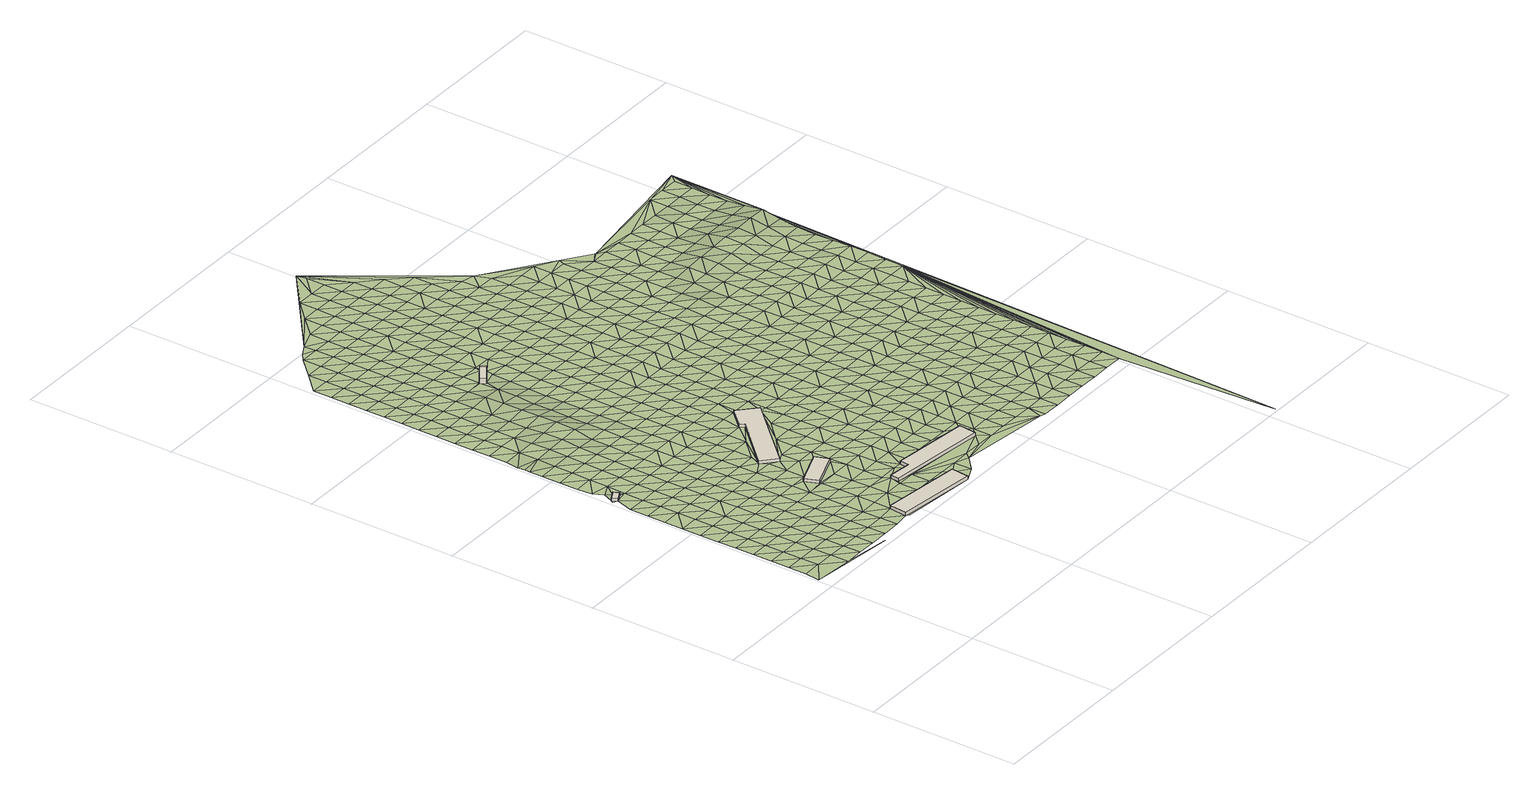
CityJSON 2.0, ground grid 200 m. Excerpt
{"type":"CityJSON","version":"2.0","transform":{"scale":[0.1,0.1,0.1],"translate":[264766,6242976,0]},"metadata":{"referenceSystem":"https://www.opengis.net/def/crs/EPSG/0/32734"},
"CityObjects":{
"building1":{"type":"Building","attributes":{"building":"industrial","building:levels":"1","footprint":{"type":"Polygon"},"plus_code":"CVXWXXX9+XRR","ground_height":2.35,"building_height":4.1,"roof_height":6.45},"geometry":[{"type":"Solid","lod":"1","boundaries":[[[[0,1,2,3]],[[1,4,5,2]],[[4,6,7,5]],[[6,0,3,7]],[[3,2,5,7]],[[6,4,1,0]]]]}]},
"building2":{"type":"Building","attributes":{"building":"industrial","building:levels":"1","footprint":{"type":"Polygon"},"plus_code":"CGXPXFX8+X9R","ground_height":4.31,"building_height":4.1,"roof_height":8.41},"geometry":[{"type":"Solid","lod":"1","boundaries":[[[[8,9,10,11]],[[9,12,13,10]],[[12,14,15,13]],[[14,8,11,15]],[[11,10,13,15]],[[14,12,9,8]]]]}]},
"building3":{"type":"Building","attributes":{"building":"industrial","building:levels":"1","footprint":{"type":"Polygon"},"plus_code":"CFX3XGX4+XMV","ground_height":2.83,"building_height":4.1,"roof_height":6.93},"geometry":[{"type":"Solid","lod":"1","boundaries":[[[[16,17,18,19]],[[17,20,21,18]],[[20,22,23,21]],[[22,16,19,23]],[[19,18,21,23]],[[22,20,17,16]]]]}]},
"building4":{"type":"Building","attributes":{"building":"industrial","building:levels":"1","footprint":{"type":"Polygon"},"plus_code":"CGX4XXXG+XJX","ground_height":2.3,"building_height":4.1,"roof_height":6.4},"geometry":[{"type":"Solid","lod":"1","boundaries":[[[[24,25,26,27]],[[25,28,29,26]],[[28,30,31,29]],[[30,32,33,31]],[[32,34,35,33]],[[34,24,27,35]],[[27,26,29,31,33,35]],[[34,32,30,28,25,24]]]]}]},
"building5":{"type":"Building","attributes":{"building":"industrial","building:levels":"2","footprint":{"type":"Polygon"},"plus_code":"C8X9X2XX+X4X","ground_height":3.51,"building_height":6.9,"roof_height":10.41},"geometry":[{"type":"Solid","lod":"1","boundaries":[[[[36,37,38,39]],[[37,40,41,38]],[[40,42,43,41]],[[42,36,39,43]],[[39,38,41,43]],[[42,40,37,36]]]]}]},
"building6":{"type":"Building","attributes":{"building":"industrial","building:levels":"1","footprint":{"type":"Polygon"},"plus_code":"CPX7X4XF+XPV","ground_height":3.93,"building_height":4.1,"roof_height":8.03},"geometry":[{"type":"Solid","lod":"1","boundaries":[[[[44,45,46,47]],[[45,48,49,46]],[[48,50,51,49]],[[50,52,53,51]],[[52,54,55,53]],[[54,44,47,55]],[[47,46,49,51,53,55]],[[54,52,50,48,45,44]]]]}]},
"terrain1":{"type":"TINRelief","geometry":[{"type":"CompositeSurface","lod":"1","boundaries":[[[56,57,58]],[[59,56,58]],[[59,60,61]],[[57,62,58]],[[58,60,59]],[[63,61,64]],[[64,61,60]],[[63,65,66]],[[58,67,60]],[[65,63,64]],[[62,67,58]],[[68,66,69]],[[70,64,60]],[[69,66,65]],[[71,62,57]],[[67,70,60]],[[68,72,73]],[[74,65,64]],[[72,68,69]],[[67,62,75]],[[70,74,64]],[[76,73,77]],[[69,65,78]],[[77,73,72]],[[79,70,67]],[[74,78,65]],[[67,75,79]],[[80,72,69]],[[81,76,82]],[[83,76,77]],[[74,70,84]],[[78,80,69]],[[85,81,82]],[[79,84,70]],[[76,83,82]],[[77,72,86]],[[78,74,87]],[[80,86,72]],[[79,75,88]],[[85,89,90]],[[84,87,74]],[[91,83,77]],[[85,82,89]],[[80,78,92]],[[86,91,77]],[[93,94,95]],[[79,96,84]],[[78,87,92]],[[97,93,90]],[[98,82,83]],[[88,96,79]],[[90,89,97]],[[86,80,99]],[[83,91,98]],[[87,84,100]],[[94,4,101]],[[92,99,80]],[[82,102,89]],[[84,96,100]],[[91,86,103]],[[97,104,93]],[[1,93,104]],[[102,82,98]],[[87,105,92]],[[99,103,86]],[[101,106,107]],[[1,104,4]],[[96,88,108]],[[97,89,109]],[[101,4,106]],[[105,87,100]],[[107,110,111]],[[109,89,102]],[[4,104,106]],[[99,92,112]],[[98,91,113]],[[114,111,110]],[[103,115,91]],[[110,107,106]],[[100,96,116]],[[104,97,117]],[[112,92,105]],[[102,98,113]],[[116,96,108]],[[113,91,115]],[[117,97,109]],[[99,118,103]],[[119,120,114]],[[105,100,121]],[[104,122,106]],[[118,99,112]],[[119,114,110]],[[123,109,102]],[[121,100,116]],[[122,104,117]],[[124,120,125]],[[115,103,126]],[[113,123,102]],[[105,127,112]],[[110,106,128]],[[126,103,118]],[[125,120,119]],[[129,130,124]],[[116,108,131]],[[109,132,117]],[[127,105,121]],[[130,129,133]],[[128,106,122]],[[115,134,113]],[[123,132,109]],[[118,112,135]],[[110,136,119]],[[125,129,124]],[[134,115,126]],[[133,137,138]],[[121,116,139]],[[122,117,140]],[[135,112,127]],[[136,110,128]],[[123,113,141]],[[142,138,137]],[[116,131,139]],[[132,140,117]],[[137,133,129]],[[126,118,143]],[[125,119,144]],[[134,141,113]],[[121,145,127]],[[146,128,122]],[[143,118,135]],[[119,136,144]],[[147,132,123]],[[148,149,142]],[[139,145,121]],[[140,146,122]],[[126,150,134]],[[151,129,125]],[[123,141,147]],[[137,148,142]],[[135,127,152]],[[128,153,136]],[[150,126,143]],[[125,144,151]],[[139,131,154]],[[155,140,132]],[[156,149,157]],[[145,152,127]],[[146,153,128]],[[141,134,158]],[[137,129,159]],[[147,155,132]],[[157,149,148]],[[135,160,143]],[[144,136,161]],[[158,134,150]],[[151,159,129]],[[139,12,145]],[[140,162,146]],[[163,164,156]],[[135,152,160]],[[153,161,136]],[[139,154,12]],[[147,141,165]],[[155,162,140]],[[163,156,157]],[[150,143,166]],[[167,151,144]],[[148,137,168]],[[158,165,141]],[[159,169,137]],[[170,153,146]],[[171,164,172]],[[143,160,166]],[[161,167,144]],[[152,145,173]],[[155,147,174]],[[145,12,175]],[[157,148,168]],[[162,170,146]],[[137,169,168]],[[172,164,163]],[[150,176,158]],[[159,151,177]],[[174,147,165]],[[160,152,173]],[[161,153,178]],[[145,175,173]],[[179,180,171]],[[176,150,166]],[[167,177,151]],[[181,162,155]],[[182,163,157]],[[178,153,170]],[[179,171,172]],[[165,158,183]],[[184,169,159]],[[174,181,155]],[[157,168,182]],[[166,160,185]],[[167,161,186]],[[187,188,180]],[[183,158,176]],[[177,184,159]],[[189,170,162]],[[163,190,172]],[[185,160,173]],[[178,186,161]],[[187,180,179]],[[12,191,175]],[[165,192,174]],[[169,193,168]],[[181,189,162]],[[182,190,163]],[[166,194,176]],[[177,167,195]],[[196,188,197]],[[192,165,183]],[[184,193,169]],[[173,175,191]],[[191,12,198]],[[179,172,199]],[[185,200,166]],[[186,195,167]],[[197,188,187]],[[194,166,201]],[[174,202,181]],[[178,170,203]],[[200,201,166]],[[182,168,204]],[[189,205,170]],[[190,199,172]],[[183,176,206]],[[184,177,207]],[[208,209,196]],[[202,174,192]],[[193,204,168]],[[210,154,211]],[[212,185,173]],[[176,194,206]],[[186,178,203]],[[187,179,213]],[[203,170,205]],[[177,195,207]],[[208,196,197]],[[189,181,214]],[[190,182,215]],[[212,173,191]],[[199,213,179]],[[192,183,216]],[[193,184,217]],[[218,209,219]],[[202,214,181]],[[204,215,182]],[[200,185,220]],[[195,186,221]],[[222,197,187]],[[216,183,206]],[[217,184,207]],[[219,209,208]],[[223,191,198]],[[205,189,224]],[[225,199,190]],[[220,185,212]],[[221,186,203]],[[213,222,187]],[[192,226,202]],[[200,227,201]],[[228,204,193]],[[229,230,218]],[[214,224,189]],[[215,225,190]],[[195,231,207]],[[232,208,197]],[[233,192,216]],[[217,228,193]],[[12,234,198]],[[229,218,219]],[[226,192,233]],[[235,213,199]],[[200,220,227]],[[221,231,195]],[[222,232,197]],[[214,202,236]],[[203,205,237]],[[191,238,212]],[[204,239,215]],[[223,240,191]],[[224,241,205]],[[225,235,199]],[[16,206,194]],[[226,236,202]],[[217,207,242]],[[219,208,243]],[[228,239,204]],[[244,230,229]],[[245,220,212]],[[216,206,246]],[[221,203,237]],[[222,213,247]],[[237,205,241]],[[231,242,207]],[[238,191,240]],[[232,243,208]],[[233,216,248]],[[214,249,224]],[[250,225,215]],[[248,226,233]],[[235,247,213]],[[251,230,244]],[[252,201,227]],[[253,228,217]],[[254,229,219]],[[236,249,214]],[[212,238,245]],[[239,250,215]],[[221,255,231]],[[256,232,222]],[[248,216,246]],[[223,198,234]],[[253,217,242]],[[243,254,219]],[[240,223,257]],[[220,258,227]],[[241,224,259]],[[245,260,220]],[[255,221,237]],[[238,240,261]],[[16,246,206]],[[247,256,222]],[[239,228,262]],[[235,225,263]],[[244,229,264]],[[259,224,249]],[[250,265,225]],[[242,231,266]],[[243,232,267]],[[220,260,258]],[[228,253,262]],[[261,240,268]],[[226,269,236]],[[254,264,229]],[[247,235,263]],[[266,231,255]],[[225,265,263]],[[256,267,232]],[[248,246,270]],[[237,241,271]],[[250,239,272]],[[240,257,268]],[[273,251,244]],[[274,241,259]],[[258,252,227]],[[236,269,249]],[[253,242,275]],[[276,245,238]],[[277,254,243]],[[262,272,239]],[[264,273,244]],[[260,245,276]],[[223,234,257]],[[255,237,271]],[[256,247,278]],[[271,241,274]],[[275,242,266]],[[267,277,243]],[[259,249,269]],[[265,250,279]],[[263,278,247]],[[270,246,280]],[[253,281,262]],[[246,16,280]],[[282,264,254]],[[272,279,250]],[[273,283,251]],[[252,284,16]],[[252,258,284]],[[248,270,285]],[[266,255,286]],[[256,287,267]],[[288,276,238]],[[281,253,275]],[[277,282,254]],[[268,257,289]],[[260,290,258]],[[291,274,259]],[[292,260,276]],[[255,271,286]],[[16,284,280]],[[278,287,256]],[[283,293,251]],[[272,262,294]],[[263,265,295]],[[296,273,264]],[[297,269,226]],[[259,269,291]],[[279,298,265]],[[284,258,290]],[[266,299,275]],[[300,277,267]],[[260,292,290]],[[280,301,270]],[[294,262,281]],[[282,296,264]],[[289,257,234]],[[274,302,271]],[[278,263,295]],[[299,266,286]],[[265,298,295]],[[287,300,267]],[[288,303,276]],[[303,292,276]],[[272,304,279]],[[305,283,273]],[[301,285,270]],[[274,291,302]],[[306,280,284]],[[281,275,307]],[[308,282,277]],[[304,272,294]],[[296,305,273]],[[309,286,271]],[[290,306,284]],[[287,278,310]],[[307,275,299]],[[289,311,268]],[[300,308,277]],[[298,279,312]],[[283,313,293]],[[271,302,309]],[[314,234,210]],[[315,291,269]],[[278,295,316]],[[317,301,280]],[[294,281,318]],[[296,282,319]],[[303,320,292]],[[279,304,312]],[[305,313,283]],[[310,278,316]],[[321,299,286]],[[300,287,322]],[[306,317,280]],[[234,311,289]],[[318,281,307]],[[302,291,315]],[[308,319,282]],[[292,323,290]],[[298,324,295]],[[286,309,321]],[[268,325,261]],[[287,310,322]],[[326,320,303]],[[327,293,328]],[[285,28,248]],[[297,315,269]],[[329,285,301]],[[294,330,304]],[[331,305,296]],[[316,295,332]],[[298,312,324]],[[313,328,293]],[[314,311,234]],[[306,290,323]],[[307,299,333]],[[308,300,334]],[[292,320,323]],[[317,329,301]],[[310,316,332]],[[330,294,318]],[[319,331,296]],[[309,302,335]],[[311,336,268]],[[299,321,333]],[[322,334,300]],[[337,332,295]],[[335,302,315]],[[304,338,312]],[[313,305,339]],[[328,340,327]],[[337,295,324]],[[317,306,341]],[[342,318,307]],[[319,308,343]],[[329,344,285]],[[338,304,330]],[[331,339,305]],[[345,320,326]],[[321,309,346]],[[323,341,306]],[[307,333,342]],[[308,334,343]],[[310,40,322]],[[311,314,347]],[[324,312,348]],[[349,328,313]],[[344,350,285]],[[335,346,309]],[[337,351,332]],[[330,318,352]],[[353,331,319]],[[348,312,338]],[[339,349,313]],[[329,317,354]],[[333,321,355]],[[334,322,356]],[[341,357,317]],[[318,342,352]],[[353,319,343]],[[335,315,358]],[[359,340,328]],[[37,332,351]],[[320,360,323]],[[324,361,337]],[[345,362,320]],[[321,346,355]],[[40,356,322]],[[344,329,354]],[[311,347,336]],[[363,338,330]],[[364,339,331]],[[317,357,354]],[[50,326,303]],[[324,348,361]],[[28,285,350]],[[349,359,328]],[[341,323,360]],[[342,333,365]],[[346,335,358]],[[336,325,268]],[[334,366,343]],[[320,362,360]],[[330,352,363]],[[353,364,331]],[[351,337,367]],[[365,333,355]],[[334,356,366]],[[356,40,37]],[[350,344,368]],[[369,340,359]],[[348,338,370]],[[339,371,349]],[[337,361,367]],[[357,341,372]],[[352,342,373]],[[353,343,374]],[[354,368,344]],[[338,363,370]],[[364,371,339]],[[362,345,375]],[[376,37,351]],[[346,377,355]],[[372,341,360]],[[373,342,365]],[[346,358,377]],[[50,345,326]],[[343,366,374]],[[361,348,378]],[[359,349,379]],[[376,351,367]],[[380,336,347]],[[381,356,37]],[[357,382,354]],[[383,363,352]],[[364,353,384]],[[368,385,350]],[[370,378,348]],[[371,379,349]],[[358,386,377]],[[386,358,28]],[[365,355,387]],[[350,385,28]],[[382,357,372]],[[383,352,373]],[[369,388,340]],[[374,384,353]],[[362,389,360]],[[390,367,361]],[[366,356,391]],[[392,362,375]],[[376,381,37]],[[393,369,359]],[[377,387,355]],[[368,354,394]],[[370,363,395]],[[361,378,390]],[[379,393,359]],[[372,360,389]],[[365,396,373]],[[366,391,374]],[[362,392,389]],[[371,364,397]],[[394,354,382]],[[363,383,395]],[[356,381,391]],[[384,398,364]],[[377,386,399]],[[375,345,50]],[[376,367,400]],[[399,386,28]],[[396,365,387]],[[385,401,28]],[[368,402,385]],[[378,370,403]],[[379,371,397]],[[380,347,404]],[[367,390,400]],[[380,325,336]],[[364,398,397]],[[393,405,369]],[[382,372,406]],[[373,407,383]],[[384,374,408]],[[402,368,394]],[[395,403,370]],[[399,28,401]],[[392,375,409]],[[387,377,410]],[[411,381,376]],[[389,406,372]],[[373,396,407]],[[408,374,391]],[[405,388,369]],[[401,385,412]],[[390,378,413]],[[393,379,414]],[[410,377,399]],[[376,400,411]],[[388,415,340]],[[398,384,416]],[[412,385,402]],[[403,413,378]],[[414,379,397]],[[394,382,417]],[[396,387,418]],[[395,383,419]],[[391,381,420]],[[406,421,382]],[[383,407,422]],[[408,416,384]],[[375,50,409]],[[392,423,389]],[[401,424,399]],[[400,390,425]],[[426,392,409]],[[393,427,405]],[[387,410,418]],[[420,381,411]],[[402,394,417]],[[403,395,419]],[[380,404,325]],[[398,428,397]],[[382,421,417]],[[424,401,412]],[[422,419,383]],[[390,413,425]],[[427,393,414]],[[406,389,423]],[[407,396,429]],[[430,408,391]],[[392,426,423]],[[416,428,398]],[[399,431,410]],[[411,400,432]],[[433,388,405]],[[429,396,418]],[[430,391,420]],[[412,402,434]],[[413,403,435]],[[414,397,436]],[[431,399,424]],[[432,400,425]],[[427,433,405]],[[421,406,437]],[[422,407,438]],[[416,408,439]],[[434,402,417]],[[435,403,419]],[[325,404,440]],[[436,397,428]],[[426,409,441]],[[325,440,50]],[[404,347,442]],[[410,443,418]],[[420,411,444]],[[437,406,423]],[[438,407,429]],[[441,409,50]],[[439,408,430]],[[424,412,445]],[[413,446,425]],[[447,427,414]],[[410,431,443]],[[444,411,432]],[[433,448,388]],[[421,449,417]],[[450,428,416]],[[445,412,434]],[[446,413,435]],[[447,414,436]],[[441,50,440]],[[429,418,451]],[[419,422,452]],[[453,430,420]],[[449,421,437]],[[422,438,454]],[[416,439,450]],[[448,415,388]],[[455,440,404]],[[426,456,423]],[[432,425,457]],[[441,458,426]],[[459,340,415]],[[433,427,460]],[[451,418,443]],[[453,420,444]],[[434,417,461]],[[424,462,431]],[[435,419,452]],[[436,428,463]],[[424,445,464]],[[452,422,454]],[[457,425,446]],[[427,447,460]],[[437,423,456]],[[429,465,438]],[[426,458,456]],[[461,417,449]],[[463,428,450]],[[443,431,462]],[[430,466,439]],[[432,467,444]],[[424,464,462]],[[448,433,468]],[[465,429,451]],[[453,469,430]],[[440,470,441]],[[434,471,445]],[[446,435,472]],[[440,455,473]],[[474,447,436]],[[432,457,467]],[[460,468,433]],[[449,437,475]],[[438,476,454]],[[450,439,466]],[[434,461,471]],[[452,472,435]],[[430,469,466]],[[474,436,463]],[[451,443,477]],[[440,473,470]],[[478,453,444]],[[456,475,437]],[[415,448,479]],[[438,465,476]],[[480,458,441]],[[445,481,464]],[[404,442,455]],[[460,447,482]],[[462,477,443]],[[444,467,478]],[[468,479,448]],[[457,446,483]],[[463,450,484]],[[471,481,445]],[[472,485,446]],[[482,447,474]],[[461,449,486]],[[452,454,487]],[[441,470,480]],[[469,453,488]],[[475,489,449]],[[454,476,490]],[[484,450,466]],[[473,455,491]],[[456,458,492]],[[464,493,462]],[[465,451,494]],[[483,467,457]],[[495,468,460]],[[477,496,451]],[[446,485,483]],[[478,488,453]],[[479,497,415]],[[471,461,486]],[[472,452,487]],[[474,463,498]],[[449,489,486]],[[464,481,493]],[[487,454,490]],[[460,482,495]],[[456,492,475]],[[476,465,494]],[[469,499,466]],[[458,480,492]],[[451,496,494]],[[463,484,498]],[[473,500,470]],[[477,462,501]],[[478,467,502]],[[479,468,503]],[[469,488,499]],[[455,442,491]],[[504,481,471]],[[485,472,505]],[[491,500,473]],[[482,474,506]],[[493,501,462]],[[467,483,502]],[[495,503,468]],[[507,489,475]],[[508,490,476]],[[484,466,509]],[[504,471,486]],[[505,472,487]],[[498,506,474]],[[470,510,480]],[[496,477,511]],[[415,497,459]],[[512,488,478]],[[492,507,475]],[[513,497,479]],[[508,476,494]],[[509,466,499]],[[485,514,483]],[[500,510,470]],[[515,495,482]],[[501,511,477]],[[502,512,478]],[[503,513,479]],[[489,516,486]],[[493,481,517]],[[518,498,484]],[[519,481,504]],[[514,485,505]],[[506,515,482]],[[496,520,494]],[[487,490,521]],[[488,522,499]],[[507,516,489]],[[523,490,508]],[[484,509,518]],[[500,491,524]],[[492,480,525]],[[501,493,517]],[[483,526,502]],[[510,527,480]],[[503,495,528]],[[517,481,519]],[[511,520,496]],[[524,491,442]],[[512,522,488]],[[529,497,513]],[[530,504,486]],[[505,487,521]],[[506,498,531]],[[521,490,523]],[[526,483,514]],[[515,528,495]],[[525,507,492]],[[508,494,532]],[[509,499,533]],[[480,527,525]],[[516,530,486]],[[518,531,498]],[[534,497,529]],[[524,442,535]],[[510,500,536]],[[511,501,537]],[[512,502,538]],[[539,513,503]],[[520,532,494]],[[522,533,499]],[[534,459,497]],[[519,504,540]],[[514,505,541]],[[524,536,500]],[[537,501,517]],[[526,538,502]],[[528,539,503]],[[516,507,542]],[[508,543,523]],[[544,518,509]],[[515,506,545]],[[530,540,504]],[[521,541,505]],[[531,546,506]],[[527,510,547]],[[520,511,548]],[[522,512,549]],[[542,507,525]],[[529,513,550]],[[532,543,508]],[[533,544,509]],[[524,535,551]],[[519,552,517]],[[536,547,510]],[[528,515,545]],[[548,511,537]],[[538,549,512]],[[506,546,545]],[[539,550,513]],[[530,516,553]],[[554,526,514]],[[531,518,555]],[[540,552,519]],[[550,534,529]],[[541,556,514]],[[532,520,557]],[[521,523,558]],[[533,522,559]],[[516,542,553]],[[543,560,523]],[[459,534,550]],[[544,555,518]],[[561,536,524]],[[527,562,525]],[[563,537,517]],[[526,554,538]],[[547,564,527]],[[539,528,565]],[[520,548,557]],[[514,556,554]],[[559,522,549]],[[540,530,566]],[[541,521,558]],[[551,561,524]],[[567,546,531]],[[552,563,517]],[[558,523,560]],[[565,528,545]],[[562,542,525]],[[543,532,568]],[[544,533,569]],[[527,564,562]],[[553,566,530]],[[555,567,531]],[[547,536,570]],[[548,537,571]],[[550,572,459]],[[573,549,538]],[[550,539,572]],[[557,568,532]],[[559,569,533]],[[552,540,574]],[[556,541,575]],[[561,570,536]],[[545,546,576]],[[563,571,537]],[[538,554,573]],[[572,539,565]],[[560,543,577]],[[555,544,578]],[[566,574,540]],[[575,541,558]],[[567,576,546]],[[579,564,547]],[[580,553,542]],[[557,548,581]],[[542,562,582]],[[568,577,543]],[[569,578,544]],[[561,551,583]],[[584,563,552]],[[556,585,554]],[[570,579,547]],[[559,549,586]],[[587,565,545]],[[571,581,548]],[[573,588,549]],[[459,572,589]],[[553,580,566]],[[567,555,590]],[[580,542,582]],[[584,552,574]],[[585,556,575]],[[576,587,545]],[[591,568,557]],[[558,560,592]],[[569,559,586]],[[577,593,560]],[[555,578,590]],[[586,549,588]],[[562,564,594]],[[571,563,595]],[[596,573,554]],[[579,597,564]],[[572,565,589]],[[581,591,557]],[[570,561,598]],[[599,574,566]],[[575,558,592]],[[561,583,600]],[[576,567,601]],[[595,563,584]],[[592,560,593]],[[596,554,585]],[[587,589,565]],[[582,562,594]],[[577,568,602]],[[578,569,603]],[[564,597,594]],[[566,580,599]],[[601,567,590]],[[579,570,598]],[[561,600,598]],[[573,604,588]],[[591,602,568]],[[603,569,586]],[[605,459,589]],[[581,571,606]],[[585,575,607]],[[587,576,608]],[[595,609,571]],[[573,596,604]],[[582,610,580]],[[584,574,611]],[[612,593,577]],[[578,613,590]],[[599,614,574]],[[607,575,592]],[[608,576,601]],[[597,579,615]],[[591,581,606]],[[610,582,594]],[[589,587,608]],[[571,609,606]],[[602,612,577]],[[613,578,603]],[[600,583,616]],[[611,595,584]],[[596,585,617]],[[598,615,579]],[[586,588,618]],[[611,574,614]],[[588,604,619]],[[620,599,580]],[[593,621,592]],[[601,590,622]],[[617,585,607]],[[623,594,597]],[[602,591,624]],[[603,586,618]],[[620,580,610]],[[612,621,593]],[[622,590,613]],[[618,588,619]],[[609,595,625]],[[596,626,604]],[[597,615,623]],[[624,591,606]],[[589,608,605]],[[627,598,600]],[[599,628,614]],[[601,605,608]],[[629,607,592]],[[616,630,600]],[[595,611,625]],[[596,617,626]],[[610,594,631]],[[612,602,632]],[[613,603,633]],[[599,620,628]],[[621,629,592]],[[601,622,634]],[[606,609,635]],[[600,630,627]],[[636,619,604]],[[623,631,594]],[[632,602,624]],[[601,634,605]],[[618,633,603]],[[637,615,598]],[[617,607,638]],[[625,635,609]],[[636,604,626]],[[620,610,639]],[[611,614,640]],[[641,621,612]],[[622,613,642]],[[614,628,643]],[[629,638,607]],[[644,624,606]],[[598,627,637]],[[631,639,610]],[[641,612,632]],[[613,633,642]],[[630,616,645]],[[623,615,646]],[[640,625,611]],[[626,617,647]],[[648,618,619]],[[640,614,643]],[[635,644,606]],[[649,619,636]],[[620,650,628]],[[629,621,651]],[[634,622,652]],[[638,647,617]],[[631,623,646]],[[632,624,653]],[[637,646,615]],[[620,639,650]],[[651,621,641]],[[642,652,622]],[[648,619,649]],[[627,630,654]],[[635,625,655]],[[656,636,626]],[[657,633,618]],[[644,653,624]],[[658,643,628]],[[638,629,659]],[[645,654,630]],[[655,625,640]],[[647,656,626]],[[639,631,660]],[[658,628,650]],[[629,651,659]],[[605,634,661]],[[618,648,657]],[[637,627,662]],[[641,632,663]],[[664,642,633]],[[649,636,665]],[[660,631,646]],[[653,666,632]],[[667,644,635]],[[647,638,668]],[[654,662,627]],[[655,669,635]],[[656,665,636]],[[652,661,634]],[[639,670,650]],[[640,643,671]],[[663,651,641]],[[672,643,658]],[[663,632,666]],[[659,668,638]],[[664,633,657]],[[653,644,667]],[[661,652,642]],[[648,649,673]],[[670,639,660]],[[635,669,667]],[[654,645,674]],[[646,637,675]],[[671,655,640]],[[656,647,676]],[[662,677,637]],[[671,643,672]],[[665,673,649]],[[658,650,678]],[[659,651,679]],[[668,676,647]],[[642,664,661]],[[660,646,675]],[[666,653,680]],[[675,637,677]],[[657,648,681]],[[678,650,670]],[[651,663,679]],[[682,669,655]],[[667,680,653]],[[673,681,648]],[[662,654,683]],[[658,684,672]],[[685,668,659]],[[674,686,654]],[[687,665,656]],[[688,605,661]],[[655,671,682]],[[676,689,656]],[[670,660,690]],[[664,657,691]],[[684,658,678]],[[679,685,659]],[[662,683,677]],[[669,692,667]],[[663,666,693]],[[654,686,683]],[[673,665,687]],[[675,690,660]],[[680,694,666]],[[656,689,687]],[[681,691,657]],[[672,695,671]],[[676,668,696]],[[669,682,692]],[[679,663,693]],[[695,672,684]],[[694,693,666]],[[685,696,668]],[[678,670,697]],[[680,667,698]],[[661,664,688]],[[681,673,699]],[[690,700,670]],[[691,701,664]],[[702,686,674]],[[675,677,703]],[[671,704,682]],[[705,689,676]],[[677,683,706]],[[698,667,692]],[[687,699,673]],[[684,678,697]],[[679,707,685]],[[670,700,697]],[[704,671,695]],[[701,688,664]],[[696,705,676]],[[690,675,703]],[[708,694,680]],[[703,677,706]],[[691,681,709]],[[707,679,693]],[[686,710,683]],[[682,711,692]],[[689,712,687]],[[698,708,680]],[[681,699,709]],[[695,684,713]],[[686,702,710]],[[711,682,704]],[[689,705,712]],[[700,690,714]],[[696,685,715]],[[716,701,691]],[[713,684,697]],[[685,707,717]],[[718,706,683]],[[692,719,698]],[[693,694,720]],[[699,687,721]],[[714,690,703]],[[708,722,694]],[[709,716,691]],[[704,695,723]],[[701,716,688]],[[696,715,705]],[[718,683,710]],[[692,711,719]],[[685,717,715]],[[721,687,712]],[[700,724,697]],[[707,693,720]],[[723,695,713]],[[720,694,722]],[[725,709,699]],[[724,700,714]],[[703,706,726]],[[708,698,727]],[[728,706,718]],[[698,719,729]],[[721,725,699]],[[713,697,730]],[[704,731,711]],[[707,732,717]],[[712,705,733]],[[704,723,734]],[[705,715,735]],[[716,736,688]],[[714,703,726]],[[708,727,722]],[[726,706,728]],[[737,716,709]],[[730,697,724]],[[732,707,720]],[[698,729,727]],[[719,711,731]],[[733,721,712]],[[704,734,731]],[[733,705,735]],[[725,737,709]],[[713,738,723]],[[717,739,715]],[[702,740,741]],[[724,714,742]],[[738,713,730]],[[743,736,716]],[[717,732,739]],[[719,744,729]],[[720,722,745]],[[725,721,746]],[[742,714,726]],[[722,727,747]],[[743,716,748]],[[737,748,716]],[[723,749,734]],[[750,735,715]],[[744,719,731]],[[746,721,733]],[[730,724,751]],[[732,720,745]],[[723,738,749]],[[745,722,747]],[[750,715,739]],[[729,752,727]],[[751,724,742]],[[737,725,753]],[[729,744,752]],[[746,754,725]],[[738,730,755]],[[731,734,756]],[[732,757,739]],[[733,735,758]],[[734,749,759]],[[760,735,750]],[[761,747,727]],[[737,753,748]],[[730,751,755]],[[745,757,732]],[[725,754,753]],[[710,702,741]],[[744,731,756]],[[758,746,733]],[[748,762,743]],[[734,759,756]],[[761,727,752]],[[758,735,760]],[[749,738,763]],[[750,739,764]],[[741,718,710]],[[763,738,755]],[[757,764,739]],[[744,765,752]],[[745,747,766]],[[767,754,746]],[[768,747,761]],[[748,753,762]],[[728,718,741]],[[759,749,769]],[[750,770,760]],[[756,765,744]],[[746,758,767]],[[757,745,766]],[[769,749,763]],[[766,747,768]],[[764,770,750]],[[726,728,741]],[[761,752,771]],[[754,772,753]],[[762,773,743]],[[774,756,759]],[[760,775,758]],[[765,771,752]],[[754,767,772]],[[742,726,741]],[[764,757,776]],[[759,769,774]],[[770,775,760]],[[761,777,768]],[[778,762,753]],[[766,776,757]],[[742,741,751]],[[765,756,779]],[[758,780,767]],[[771,777,761]],[[778,753,772]],[[770,764,781]],[[774,779,756]],[[775,780,758]],[[751,741,755]],[[764,776,781]],[[771,765,782]],[[783,766,768]],[[767,784,772]],[[777,785,768]],[[773,762,778]],[[763,755,741]],[[775,770,786]],[[779,782,765]],[[780,784,767]],[[766,783,776]],[[783,768,785]],[[781,786,770]],[[763,741,769]],[[778,772,787]],[[777,771,788]],[[780,775,789]],[[782,790,771]],[[784,787,772]],[[774,769,741]],[[791,781,776]],[[786,789,775]],[[777,788,785]],[[778,792,773]],[[776,783,791]],[[771,790,788]],[[779,774,741]],[[787,792,778]],[[793,786,781]],[[794,743,773]],[[784,780,795]],[[789,796,780]],[[779,741,782]],[[791,793,781]],[[797,741,740]],[[783,785,798]],[[784,795,787]],[[785,788,799]],[[780,796,795]],[[792,800,773]],[[790,782,741]],[[789,786,801]],[[798,791,783]],[[798,785,799]],[[793,801,786]],[[790,741,788]],[[802,796,789]],[[792,787,803]],[[787,795,804]],[[793,791,805]],[[801,802,789]],[[806,799,788]],[[792,803,800]],[[805,791,798]],[[787,804,803]],[[796,807,795]],[[806,788,741]],[[796,802,807]],[[801,793,808]],[[800,794,773]],[[805,809,793]],[[798,799,810]],[[795,811,804]],[[812,799,806]],[[800,803,813]],[[801,808,802]],[[793,809,808]],[[811,795,807]],[[810,805,798]],[[810,799,812]],[[804,814,803]],[[804,811,814]],[[815,809,805]],[[807,802,816]],[[802,808,817]],[[800,813,794]],[[818,813,803]],[[805,810,815]],[[811,807,816]],[[816,802,817]],[[743,794,797]],[[818,803,814]],[[809,819,808]],[[809,815,819]],[[811,820,814]],[[821,813,818]],[[822,817,808]],[[820,811,816]],[[822,808,819]],[[813,821,794]],[[818,814,823]],[[806,741,797]],[[823,814,820]],[[816,817,824]],[[825,817,822]],[[818,826,821]],[[806,797,812]],[[820,816,824]],[[824,817,825]],[[826,818,823]],[[810,812,797]],[[794,821,827]],[[823,820,828]],[[810,797,815]],[[827,821,826]],[[828,820,824]],[[815,797,819]],[[826,823,829]],[[794,827,830]],[[822,819,797]],[[829,823,828]],[[827,826,831]],[[822,797,825]],[[826,829,831]],[[824,825,797]],[[830,827,832]],[[794,830,797]],[[828,824,797]],[[831,832,827]],[[828,797,829]],[[832,833,830]],[[831,829,797]],[[833,797,830]],[[832,831,797]],[[797,833,832]]]}]}
},
"vertices":[
[89,5104,21],[206,5164,21],[206,5164,64],[89,5104,64],[170,5234,21],[170,5234,64],[53,5174,21],[53,5174,64],
[2808,2040,38],[2836,2282,38],[2836,2282,84],[2808,2040,84],[1762,2407,38],[1762,2407,84],[1733,2165,38],[1733,2165,84],
[2153,3772,26],[1686,3590,26],[1686,3590,69],[2153,3772,69],[1758,3407,26],[1758,3407,69],[2225,3590,26],[2225,3590,69],
[1712,4242,21],[1891,4074,21],[1891,4074,64],[1712,4242,64],[2686,4908,21],[2686,4908,64],[2457,5125,21],[2457,5125,64],[2237,4894,21],[2237,4894,64],[2288,4846,21],[2288,4846,64],
[1323,7845,35],[1547,8001,35],[1547,8001,104],[1323,7845,104],[1498,8070,35],[1498,8070,104],[1274,7915,35],[1274,7915,104],
[2318,2793,36],[2305,2680,36],[2305,2680,80],[2318,2793,80],[3652,2529,36],[3652,2529,80],[3678,2766,36],[3678,2766,80],[2635,2882,36],[2635,2882,80],[2621,2759,36],[2621,2759,80],
[30,2385,30],[1,2187,32],[279,2385,30],[30,2635,27],[279,2635,27],[30,2885,25],[528,2140,35],[30,3140,23],[279,2885,25],[279,3140,23],[30,3390,22],[528,2385,32],[30,3640,20],[279,3390,22],[528,2635,29],[1153,2053,39],[279,3640,23],[30,3890,19],[528,2885,26],[778,2140,37],[30,4140,19],[279,3890,22],[528,3140,26],[778,2385,33],[528,3390,25],[30,4390,18],[279,4390,19],[279,4140,20],[778,2635,29],[30,4640,17],[528,3640,23],[778,2885,27],[1027,2140,37],[279,4640,18],[30,4890,18],[528,3890,24],[778,3140,26],[89,5104,24],[53,5174,24],[30,5140,23],[1027,2385,33],[279,4890,17],[528,4140,22],[778,3390,25],[1027,2635,29],[115,5309,26],[528,4390,20],[778,3640,25],[279,5140,21],[1027,2885,27],[279,5390,27],[47,5443,26],[1276,2140,39],[528,4640,19],[279,5640,30],[30,5640,25],[1027,3140,25],[778,4140,24],[30,5890,25],[778,3890,26],[1276,2385,35],[528,4890,18],[1027,3390,25],[279,5890,34],[30,6140,25],[1276,2635,31],[528,5140,21],[778,4390,22],[28,6318,24],[279,6140,34],[1027,3640,26],[1276,2885,28],[528,5390,25],[279,6385,41],[30,6385,23],[1525,2140,41],[778,4640,20],[22,6483,24],[1027,3890,26],[1276,3140,27],[528,5640,30],[279,6645,42],[30,6645,37],[1525,2385,36],[778,4890,18],[1027,4140,24],[30,6895,36],[1276,3390,26],[528,5890,36],[1525,2635,33],[778,5140,19],[1027,4390,22],[279,6895,37],[30,7140,32],[1276,3640,27],[528,6140,46],[1525,2885,30],[778,5390,23],[1733,2165,42],[1027,4640,20],[30,7390,30],[279,7140,31],[1276,3890,25],[528,6385,52],[1525,3140,28],[778,5640,27],[1027,4890,18],[279,7390,29],[30,7650,32],[1276,4140,24],[1525,3390,26],[778,5890,33],[528,6895,32],[528,6645,45],[1027,5140,19],[30,7900,33],[279,7650,31],[1774,2885,32],[1276,4390,23],[1774,2635,35],[1525,3640,25],[778,6140,42],[1027,5390,19],[279,7900,34],[30,8145,32],[1276,4640,21],[528,7140,31],[1525,3890,26],[778,6385,63],[1774,3140,30],[1027,5640,20],[279,8145,34],[30,8395,33],[1276,4890,18],[528,7390,30],[2023,2635,37],[1525,4140,25],[778,6645,62],[1686,3590,27],[1027,5890,25],[30,8645,32],[279,8395,33],[2023,2385,39],[528,7650,34],[1774,3390,28],[1758,3407,28],[1525,4390,24],[1276,5390,19],[778,6895,42],[1276,5140,18],[1774,3640,27],[1027,6140,27],[279,8645,33],[30,8895,32],[2808,2040,41],[1774,2140,42],[2023,2885,36],[528,7900,34],[1525,4640,22],[778,7140,44],[1774,3890,26],[1027,6385,74],[30,9145,33],[279,8895,31],[2023,3140,33],[1276,5640,17],[528,8145,34],[2272,2385,41],[1525,4890,20],[778,7390,43],[1712,4242,25],[2023,3390,30],[1027,6645,85],[279,9145,32],[30,9395,34],[1276,5890,20],[528,8395,34],[1774,4140,25],[2836,2282,40],[778,7650,44],[1774,4390,24],[1525,5390,20],[2318,2793,38],[1027,6895,77],[2272,2635,40],[1525,5140,20],[1276,6140,30],[528,8645,32],[279,9395,33],[2272,2885,38],[2023,3890,27],[778,7900,43],[1891,4074,25],[1774,4640,23],[1027,7140,76],[279,9645,33],[2225,3590,29],[1276,6385,29],[528,8895,30],[1525,5640,16],[778,8145,38],[2521,2385,40],[2272,3390,32],[1774,4890,21],[2272,3140,34],[2305,2680,40],[1276,6645,25],[1027,7650,65],[528,9145,31],[1027,7390,73],[1525,5890,17],[778,8395,37],[2521,2635,40],[2023,4640,24],[2023,4140,25],[1774,5390,21],[1276,6895,34],[528,9395,30],[1774,5140,21],[1525,6140,19],[2521,2885,39],[778,8645,33],[1027,7900,50],[1276,7140,30],[2272,3890,26],[1525,6385,17],[778,8895,31],[528,9645,31],[2272,3640,29],[2272,4390,23],[1774,5640,18],[1027,8145,44],[2621,2759,40],[2770,2385,40],[2521,3390,33],[2023,4890,23],[2521,3140,36],[528,9895,31],[1525,6645,17],[1276,7650,44],[778,9145,30],[2288,4846,23],[1276,7390,47],[1774,5890,15],[1027,8395,39],[2272,4140,23],[2023,5140,24],[2635,2882,39],[1525,6895,17],[778,9395,30],[2521,3640,30],[1774,6140,15],[1027,8645,35],[2023,5390,24],[1274,7915,41],[3019,2385,38],[1525,7140,15],[778,9645,30],[3019,2140,39],[2237,4894,23],[1276,7900,41],[2521,3890,26],[1774,6385,12],[1027,8895,33],[2770,3140,37],[2023,5640,22],[1276,8145,40],[2770,3390,34],[1525,7390,21],[3652,2529,37],[2770,2885,40],[617,9965,31],[778,9895,31],[2521,4140,25],[1774,6645,19],[1027,9145,31],[1323,7845,41],[2023,5890,22],[1276,8395,37],[2272,5140,24],[3268,2385,38],[1525,7650,28],[1774,6895,25],[1027,9395,30],[762,10047,32],[2770,3640,30],[2023,6140,21],[1276,8645,34],[2521,4390,23],[3019,2885,40],[2272,5390,24],[3205,2305,38],[1774,7140,16],[1027,9645,31],[2521,4640,22],[1525,7900,35],[2023,6385,20],[1276,8895,33],[2770,4140,24],[2272,5640,24],[1525,8145,35],[2770,3890,27],[2457,5125,24],[1027,9895,31],[3019,3390,33],[1774,7390,15],[3019,3140,37],[2023,6645,24],[1276,9145,31],[2272,5890,25],[1525,8395,34],[1774,7650,24],[2770,4390,23],[1027,10150,32],[2023,6895,24],[1276,9395,30],[3019,3640,31],[2272,6140,24],[1525,8645,35],[3268,2885,39],[1774,7900,33],[2521,5390,25],[2023,7140,22],[1276,9645,30],[3517,2385,37],[1774,8145,32],[3019,3890,27],[2272,6385,24],[1525,8895,33],[2770,4640,22],[2521,5140,24],[2521,5640,24],[1276,10400,33],[3268,3390,33],[2023,7390,24],[1774,8395,29],[3268,3140,36],[1276,9895,31],[3019,4140,24],[2272,6645,25],[2521,5890,24],[1525,9395,31],[1525,9145,31],[2770,5140,22],[2023,7650,27],[2770,4890,21],[3019,4390,23],[2272,6895,26],[3766,2385,37],[1276,10150,32],[3268,3640,31],[2521,6140,24],[1774,8645,31],[3517,2885,38],[2770,5390,24],[2023,7900,29],[3019,4640,22],[2272,7140,26],[1525,9645,31],[1525,10650,34],[1774,8895,31],[3268,4140,25],[2770,5640,24],[2521,6645,26],[2023,8145,27],[3268,3890,27],[2521,6385,25],[3517,3390,33],[3019,4890,20],[2272,7390,26],[3517,3140,36],[1525,9895,32],[1774,9145,30],[2770,5890,24],[2023,8395,27],[3019,5140,20],[2272,7650,29],[1525,10150,32],[3268,4390,24],[2521,6895,28],[1774,9395,31],[3517,3640,31],[2770,6140,24],[2023,8645,28],[3766,2635,37],[3766,2885,36],[4447,2165,35],[3019,5390,21],[2272,7900,31],[3268,4640,22],[2521,7140,28],[1774,9645,32],[1525,10400,33],[3517,3890,28],[2023,8895,27],[3019,5640,21],[2770,6645,27],[2272,8145,30],[2770,6385,24],[4015,2385,37],[3766,3390,32],[2521,7390,29],[3766,3140,34],[1996,11027,32],[1774,9895,32],[3517,4140,25],[3268,5140,20],[2023,9145,28],[3268,4890,20],[3019,5890,22],[2272,8645,28],[2521,7650,32],[1774,10150,32],[2272,8395,28],[4015,2885,35],[3517,4390,25],[2770,6895,28],[4015,2635,36],[2023,9395,29],[3766,3640,30],[3019,6140,24],[3268,5390,20],[2521,7900,35],[1774,10400,33],[4015,3140,33],[3517,4640,23],[2023,9645,31],[2770,7390,29],[2272,8895,26],[2770,7140,29],[3766,4140,26],[3019,6645,28],[2521,8145,32],[3766,3890,28],[3019,6385,25],[4264,2385,35],[4015,3390,30],[3517,4890,21],[3268,5890,22],[2023,9895,32],[3268,5640,20],[1774,10650,33],[2272,9145,26],[2521,8395,30],[4264,2635,35],[3517,5140,21],[2770,7650,32],[2023,10150,32],[3766,4390,25],[3019,6895,29],[2272,9395,27],[4015,3640,28],[3268,6140,23],[2521,8645,28],[4264,2885,33],[3517,5390,21],[2770,7900,37],[2023,10400,33],[3019,7140,29],[2272,9645,29],[4015,3890,26],[3766,4890,22],[2521,8895,26],[3766,4640,24],[3517,5640,21],[3268,6645,31],[2770,8145,36],[3268,6385,25],[4513,2385,33],[4264,3390,30],[3019,7390,30],[4264,3140,32],[2272,9895,30],[2023,10650,33],[4015,4140,25],[2521,9145,26],[3517,5890,22],[2770,8395,32],[2023,10900,32],[4513,2140,35],[4513,2635,32],[3766,5140,22],[3019,7650,35],[2272,10150,31],[4015,4390,25],[3268,6895,29],[4264,3640,28],[3517,6140,23],[2770,8645,30],[2521,9645,28],[2521,9395,26],[4513,2885,31],[3766,5390,22],[3019,7900,38],[2272,10400,31],[4762,2140,37],[4015,4640,24],[4264,3890,27],[3268,7390,28],[2770,8895,26],[3268,7140,28],[3766,5640,22],[3517,6645,36],[3019,8145,37],[3517,6385,25],[4762,2385,35],[4513,3390,27],[4015,4890,24],[4513,3140,29],[2521,9895,29],[4264,4140,25],[2770,9145,25],[3766,5890,22],[3019,8395,36],[4762,2635,33],[4015,5140,23],[2521,10150,30],[3268,7650,32],[4264,4390,25],[3517,6895,29],[2770,9395,25],[3766,6140,23],[3019,8645,34],[4762,2885,31],[4513,3890,24],[4015,5390,23],[4513,3640,26],[5011,2140,41],[4264,4640,23],[3517,7140,26],[3268,8145,37],[2770,9645,26],[3268,7900,38],[2770,9895,27],[3019,8895,30],[4015,5640,22],[3766,6645,35],[3766,6385,27],[4762,3390,28],[4264,4890,25],[3517,7390,25],[4762,3140,29],[5011,2635,36],[4513,4140,23],[5011,2385,39],[3019,9145,26],[4015,5890,23],[3268,8395,34],[3517,7650,31],[3196,9349,24],[4264,5390,25],[3766,6895,33],[3019,9395,25],[4264,5140,26],[4762,3640,26],[4513,4640,25],[4015,6140,23],[3268,8645,33],[4513,4390,23],[5011,2885,34],[5260,2140,42],[3766,7140,28],[3517,8145,31],[3517,7900,33],[4762,3890,25],[4015,6385,26],[3268,8895,29],[5011,3140,31],[4264,5640,24],[4513,4890,26],[3766,7390,26],[5260,2635,37],[4762,4140,24],[4015,6645,29],[5260,2385,39],[5011,3390,29],[4264,5890,24],[3517,8395,30],[3268,9145,25],[4513,5140,26],[3766,7650,28],[5260,2885,34],[4015,6895,39],[5011,3640,28],[4762,4640,27],[4264,6140,23],[3517,8645,29],[4762,4390,24],[4513,5390,26],[5509,2140,42],[5260,3140,32],[4015,7140,32],[3766,8145,30],[3766,7900,31],[5011,3890,27],[4264,6385,25],[3517,8895,27],[4513,5640,26],[5509,2385,40],[4762,4890,27],[4015,7390,27],[3766,8395,27],[5011,4140,26],[4264,6645,25],[5260,3390,30],[3766,8895,25],[5509,2635,38],[4513,6140,25],[3766,8645,26],[4015,7650,27],[4513,5890,26],[4762,5390,27],[4264,6895,45],[4762,5140,27],[5260,3640,28],[5011,4640,26],[5011,4390,27],[4015,7900,27],[5758,2140,42],[5509,3140,33],[4264,7140,31],[5509,2885,35],[5260,3890,27],[4513,6385,23],[4762,5640,27],[4015,8145,26],[5011,4890,27],[5758,2635,40],[5260,4140,27],[4513,6645,25],[5758,2385,42],[4264,7650,24],[4054,8733,22],[4264,7390,25],[5509,3390,31],[4015,8395,24],[5011,5140,28],[4762,6140,26],[4762,5890,26],[5260,4390,27],[4513,6895,26],[5509,3890,28],[5011,5390,27],[4264,7900,25],[5509,3640,30],[4015,8645,22],[6008,2140,41],[5758,3140,34],[5260,4640,26],[4513,7140,49],[5758,2885,37],[4762,6385,24],[5011,5640,27],[4264,8145,26],[6008,2385,41],[5260,4890,26],[4513,7390,32],[5509,4140,27],[5758,3390,33],[4762,6895,26],[4264,8395,24],[4762,6645,25],[6008,2635,40],[5260,5140,27],[5011,6140,27],[4513,7650,24],[5011,5890,27],[5509,4390,26],[5758,3640,31],[4513,7900,21],[6008,3140,34],[5260,5640,26],[6008,2885,37],[5260,5390,27],[5758,3890,30],[5509,4890,26],[5011,6385,24],[4762,7390,44],[5509,4640,25],[4762,7140,48],[4406,8477,26],[4513,8145,23],[5758,4140,29],[5011,6645,23],[6123,4,53],[6257,5390,25],[6008,3390,33],[4412,8472,26],[5509,5140,27],[5260,6140,27],[4762,7650,24],[5260,5890,27],[4513,8395,26],[5758,4390,27],[5011,6895,22],[6008,3640,31],[5509,5390,26],[4762,8145,21],[4762,7900,18],[6008,3890,30],[5758,4890,25],[5260,6385,25],[5011,7390,63],[5758,4640,26],[5011,7140,62],[5509,5640,26],[4762,8395,27],[6008,4140,29],[5260,6645,22],[5758,5140,26],[5509,6140,26],[5011,7650,26],[5509,5890,27],[6008,4390,27],[5260,6895,21],[5758,5390,26],[5011,7900,18],[5011,8395,27],[6008,4640,26],[5260,7140,78],[5509,6385,23],[5758,5640,26],[5011,8145,19],[6008,4890,25],[5260,7390,73],[5509,6645,19],[6008,5140,25],[5758,6140,27],[5260,7650,29],[5758,5890,27],[5509,6895,14],[5260,7900,15],[6008,5640,26],[5509,7140,83],[6008,5390,25],[5758,6385,23],[5260,8145,17],[5758,6645,19],[5758,8645,23],[5509,7650,34],[5509,7390,84],[6348,8752,20],[6008,6140,25],[6008,5890,28],[5260,8395,25],[5758,6895,16],[5758,7140,73],[5509,8145,10],[5509,7900,13],[6008,6385,16],[6257,5640,27],[5758,7390,87],[6008,6895,15],[6008,6645,13],[6257,6140,27],[5758,7650,29],[6257,5890,28],[5509,8395,23],[5758,7900,10],[6257,6385,19],[6008,7390,91],[6008,7140,63],[5758,8145,6],[6257,6645,11],[6008,7650,41],[5758,8395,20],[6257,6895,22],[6008,7900,15],[6257,7390,83],[6257,7140,45],[6008,8145,9],[6008,8395,21],[6257,7650,45],[6257,7900,17],[6008,8645,21],[6257,8145,14],[6257,8395,19],[6257,8645,20]
]}
